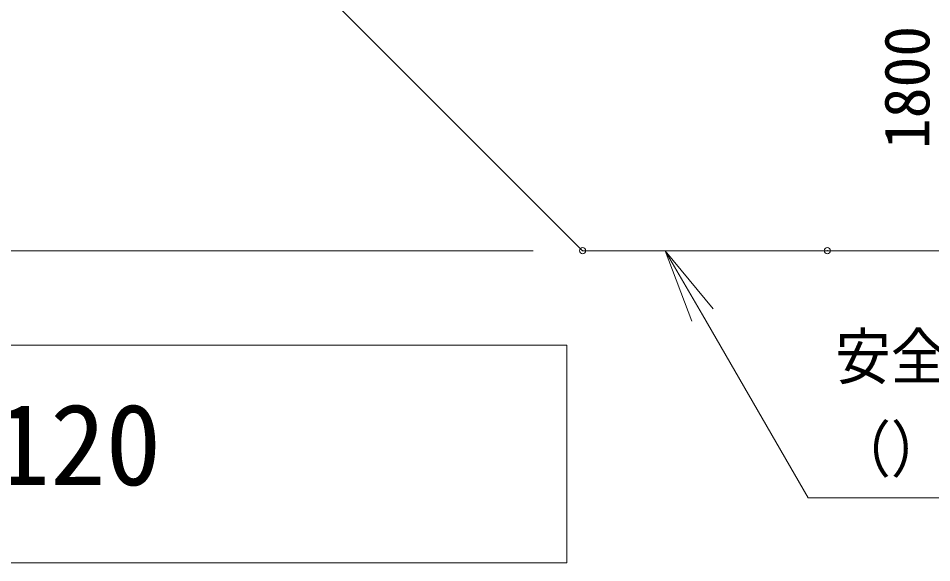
# Model space of a CAD drawing. Units: millimetres at full size, sheet at 1:20; details may follow other scales. Extents: x 10 to 16810, y -20 to 11900.
# Drawn here: x 13309 to 14787, y 1628 to 2509 of the extents above; entities that cross this region are included whole.
import ezdxf
from ezdxf.enums import TextEntityAlignment as Align

# ---------------------------------------------------------------- set-up
doc = ezdxf.new("R2010")
doc.units = ezdxf.units.MM
doc.header["$LTSCALE"] = 20
doc.header["$PDMODE"] = 32
doc.header["$PDSIZE"] = 10
doc.linetypes.add('USER2', pattern=[63.5, 31.75, -6.35, 6.35, -6.35, 6.35, -6.35])
doc.layers.add('LY_5', color=2, linetype='Continuous', lineweight=18)
doc.layers.add('LY_6', color=7, linetype='Continuous', lineweight=0)
doc.styles.add('ＭＳ ゴシック', font='')
doc.styles.get('ＭＳ ゴシック').set_extended_font_data('MS Gothic')

# ---------------------------------------------------------------- blocks, each defined once
blk = doc.blocks.new('-003-_U3')
at = {"color": 7, "linetype": 'Continuous', "lineweight": 0}
for p, q in [((-1, 0.1667), (0, 0)), ((0, 0), (-1, 0)), ((-1, -0.1667), (0, 0))]:
    blk.add_line(p, q, dxfattribs=at)

msp = doc.modelspace()

# ---------------------------------------------------------------- linework, layer by layer
at = {"layer": 'LY_5', "color": 7, "linetype": 'USER2', "lineweight": 0}
for p, q in [((13806.12, 2548.24), (14221.67, 2132.7)), ((14221.67, 2132.7), (14944.8, 2132.7))]:
    msp.add_line(p, q, dxfattribs=at)
at = {"layer": 'LY_5', "color": 7}
for p, q in [((14196.43, 1979.55), (11924.43, 1979.55)), ((14196.43, 1627.55), (14196.43, 1979.55)), ((11924.43, 1627.55), (14196.43, 1627.55))]:
    msp.add_line(p, q, dxfattribs=at)
at = {"layer": 'LY_6'}
for p, q in [((14141.67, 2132.7), (11951.33, 2132.7)), ((14141.67, 2132.7), (12251.33, 2132.7)), ((14415.55, 2028.77), (14586.49, 1732.7)), ((14586.49, 1732.7), (14626.49, 1732.7)), ((14626.49, 1732.7), (15752.52, 1732.7))]:
    msp.add_line(p, q, dxfattribs=at)
for p in [(14221.67, 2132.7), (14221.67, 2132.7), (14617.54, 2132.7)]:
    msp.add_point(p, dxfattribs=at)

# ---------------------------------------------------------------- block references
at = {"layer": 'LY_6', "xscale": 120, "yscale": 120, "rotation": 120}
msp.add_blockref('-003-_U3', (14355.55, 2132.7), dxfattribs=at)

# ---------------------------------------------------------------- texts
at = {"layer": 'LY_5', "color": 7, "style": 'ＭＳ ゴシック'}
msp.add_text('安全領域 S=1／120', height=132, dxfattribs=at).set_placement((12011.02, 1713.55), align=Align.BOTTOM_LEFT)
at = {"layer": 'LY_6', "style": 'ＭＳ ゴシック'}
msp.add_text('1800', height=73.31, rotation=90, dxfattribs=at).set_placement((14804.8, 2297.25), align=Align.BOTTOM_LEFT)
at = {"layer": 'LY_6', "style": 'ＭＳ ゴシック', "width": 0.9}
for s, p in [('安全領域を示す', (14630.49, 1902.7)), ('（）は基礎位置を示す', (14630.49, 1752.7))]:
    msp.add_text(s, height=73.31, dxfattribs=at).set_placement(p, align=Align.BOTTOM_LEFT)

doc.saveas('drawing.dxf')
